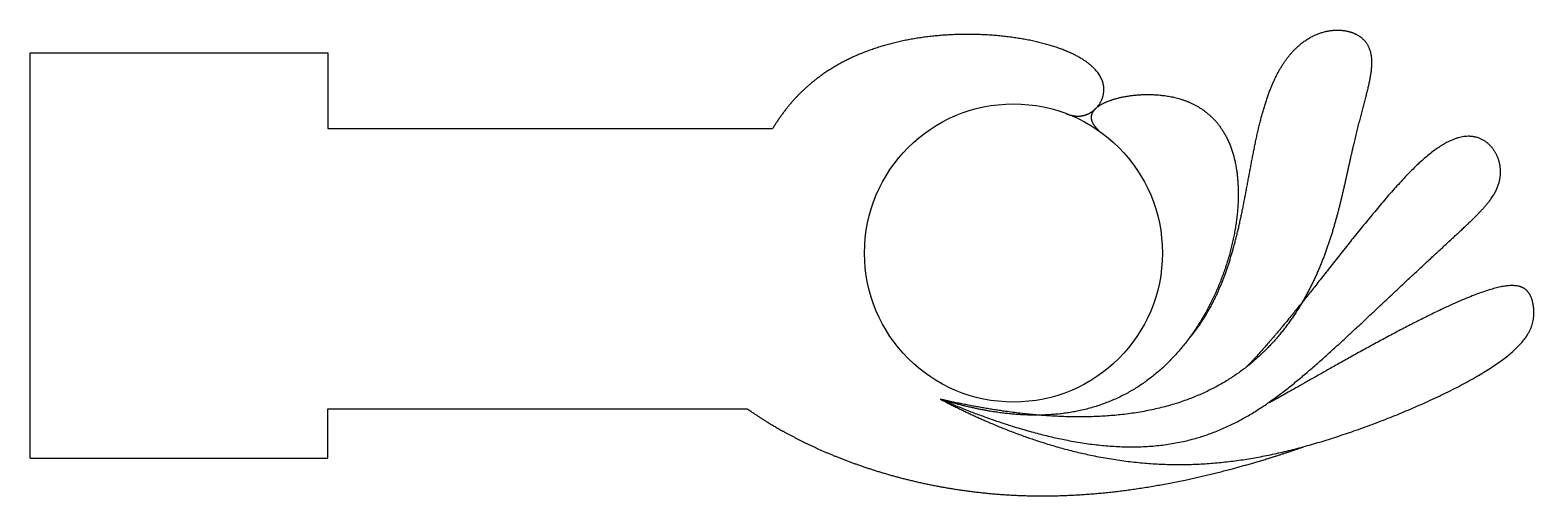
# Model space of a CAD drawing. Header units: millimetres. Extents: x -6 to 19.2, y -7.5 to 0.3.
import ezdxf

# ---------------------------------------------------------------- set-up
doc = ezdxf.new("R2010")
doc.units = ezdxf.units.MM
doc.layers.get('0').update_dxf_attribs({"linetype": 'CONTINUOUS'})

msp = doc.modelspace()

# ---------------------------------------------------------------- linework, layer by layer
for p, q in [((-6.041, -6.842), (-6.041, -0.042)), ((-6.041, -0.042), (-1.041, -0.042)), ((-1.041, -0.042), (-1.041, -1.314)), ((-1.041, -1.314), (6.424, -1.314)), ((-1.041, -6.842), (-1.041, -6.014)), ((-1.041, -6.014), (6, -6.014)), ((-6.041, -6.842), (-1.041, -6.842))]:
    msp.add_line(p, q)
msp.add_circle((10.467, -3.4), 2.5)
for points in [[(11.344, -1.059), (11.377, -1.073), (11.442, -1.096), (11.537, -1.114), (11.657, -1.105), (11.796, -1.039), (11.913, -0.922), (11.989, -0.764), (12, -0.579), (11.917, -0.383), (11.722, -0.192), (11.415, -0.021), (11.006, 0.119), (10.519, 0.219), (9.98, 0.272), (9.42, 0.273), (8.865, 0.219), (8.337, 0.107), (7.848, -0.062), (7.408, -0.288), (7.021, -0.57), (6.755, -0.84), (6.58, -1.068), (6.474, -1.23), (6.424, -1.314)], [(13.394, -4.858), (13.451, -4.793), (13.561, -4.657), (13.714, -4.435), (13.893, -4.103), (14.077, -3.63), (14.225, -3.104), (14.344, -2.536), (14.449, -1.944), (14.561, -1.356), (14.704, -0.808), (14.899, -0.336), (15.158, 0.029), (15.473, 0.264), (15.815, 0.363), (16.13, 0.337), (16.364, 0.206), (16.483, -0.006), (16.494, -0.281), (16.429, -0.604), (16.33, -0.963), (16.228, -1.351), (16.131, -1.766), (16.037, -2.206), (15.931, -2.668), (15.797, -3.147), (15.622, -3.634), (15.394, -4.117), (15.105, -4.58), (14.75, -5.007), (14.325, -5.382), (13.827, -5.693), (13.255, -5.931), (12.607, -6.089), (11.884, -6.164), (11.085, -6.153), (10.386, -6.076), (9.827, -5.98), (9.44, -5.898), (9.243, -5.853)], [(11.908, -1.357), (11.877, -1.327), (11.823, -1.269), (11.771, -1.186), (11.758, -1.082), (11.833, -0.966), (11.995, -0.867), (12.229, -0.789), (12.52, -0.741), (12.844, -0.733), (13.179, -0.776), (13.5, -0.887), (13.787, -1.078), (14.018, -1.359), (14.178, -1.733), (14.255, -2.192), (14.246, -2.717), (14.15, -3.283), (13.968, -3.861), (13.706, -4.42), (13.369, -4.931), (12.962, -5.37), (12.49, -5.719), (11.957, -5.969), (11.365, -6.112), (10.717, -6.145), (10.155, -6.083), (9.708, -5.987), (9.4, -5.902), (9.243, -5.853)], [(9.243, -5.853), (9.477, -5.954), (9.936, -6.139), (10.594, -6.37), (11.408, -6.582), (12.323, -6.688), (13.141, -6.637), (13.873, -6.432), (14.541, -6.084), (15.175, -5.609), (15.829, -5.029), (16.493, -4.406), (17.126, -3.809), (17.677, -3.299), (18.103, -2.91), (18.395, -2.627), (18.598, -2.359), (18.682, -2.055), (18.609, -1.712), (18.356, -1.43), (17.946, -1.382), (17.418, -1.707), (16.835, -2.33), (16.25, -3.041), (15.696, -3.749), (15.193, -4.384), (14.838, -4.809), (14.6, -5.078), (14.454, -5.234), (14.384, -5.307)], [(9.243, -5.853), (9.445, -5.959), (9.847, -6.158), (10.443, -6.418), (11.227, -6.689), (12.186, -6.898), (13.13, -6.978), (14.066, -6.93), (15.008, -6.759), (15.98, -6.473), (17.007, -6.09), (17.973, -5.65), (18.728, -5.203), (19.166, -4.785), (19.234, -4.432), (19.183, -4.102), (19.017, -3.885), (18.511, -3.95), (17.59, -4.351), (16.431, -4.966), (15.339, -5.588), (14.793, -5.902), (14.695, -5.947), (14.785, -5.881), (14.869, -5.823)], [(6, -6.014), (6.077, -6.068), (6.234, -6.174), (6.48, -6.328), (6.829, -6.521), (7.3, -6.743), (7.808, -6.943), (8.351, -7.119), (8.931, -7.266), (9.544, -7.38), (10.188, -7.454), (10.861, -7.485), (11.56, -7.467), (12.282, -7.4), (13.025, -7.283), (13.789, -7.118), (14.415, -6.949), (14.892, -6.801), (15.214, -6.694), (15.376, -6.637)]]:
    msp.add_open_spline(points, degree=5)

doc.saveas('drawing.dxf')
